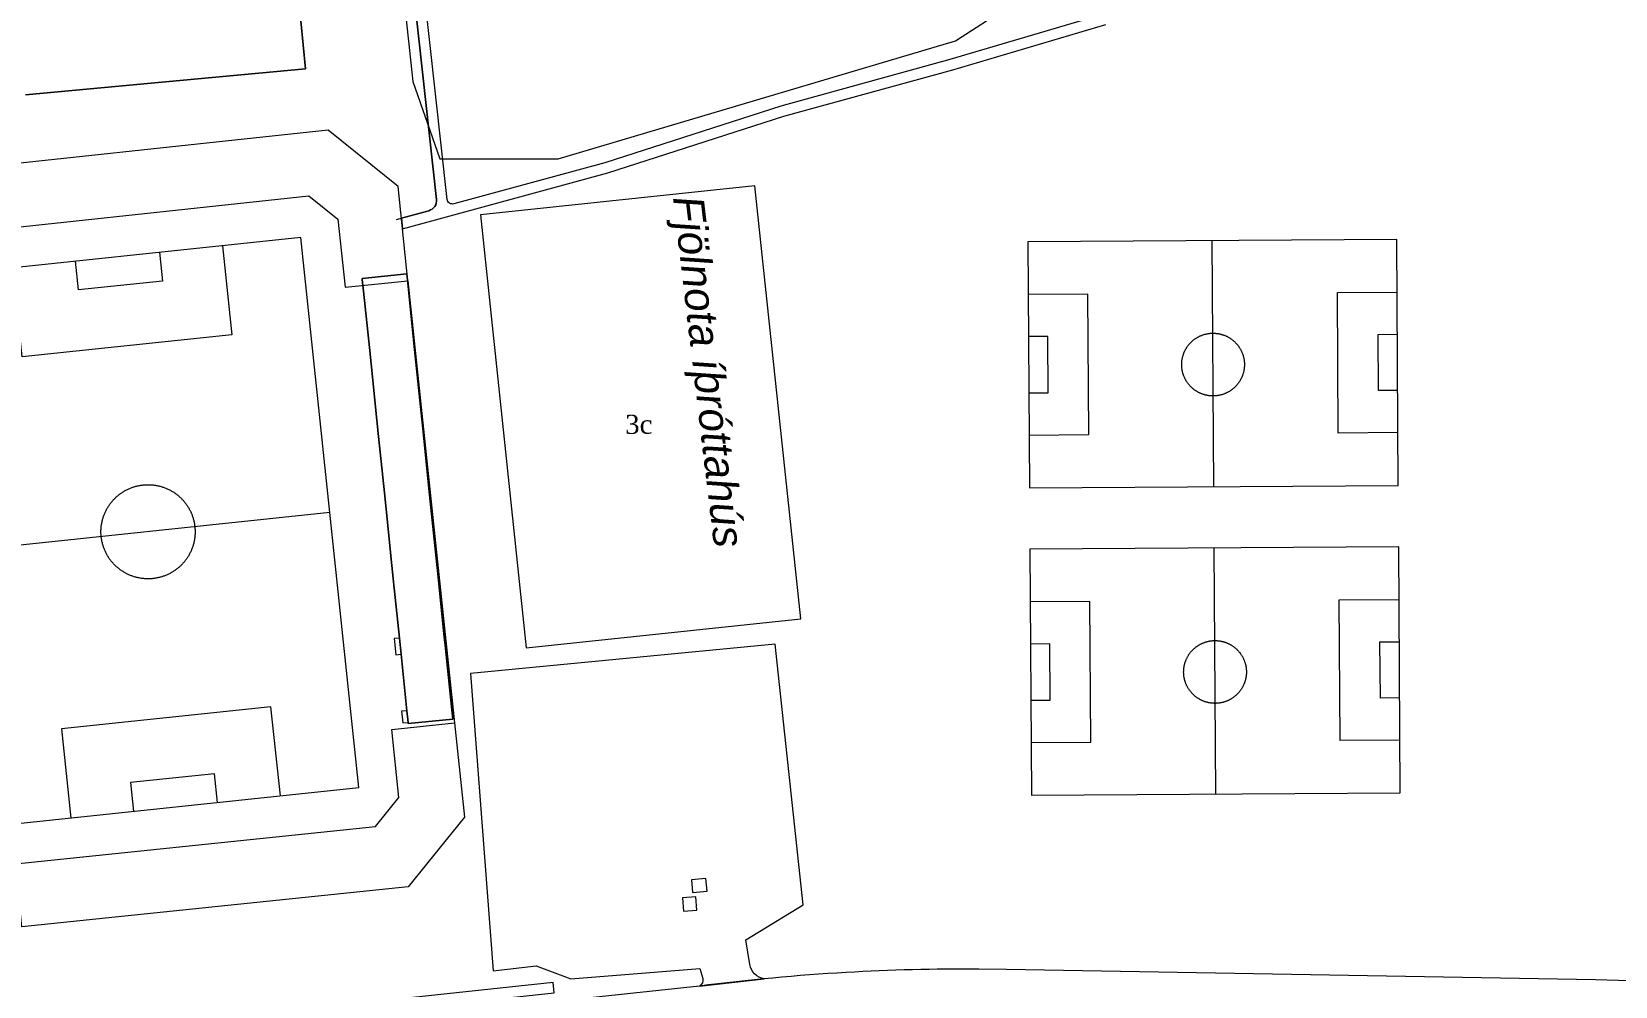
# Model space of a CAD drawing. Header units: metres. Extents: x 328903 to 333883, y 373406 to 381110.
# Drawn here: x 331306.1 to 331606.6, y 375672 to 375853.1 of the extents above; entities that cross this region are included whole.
import ezdxf

# ---------------------------------------------------------------- set-up
doc = ezdxf.new("R2010")
doc.units = ezdxf.units.M
doc.header["$MEASUREMENT"] = 0
for name, color, linetype in [('Aukalínur', 7, 'Continuous'), ('Byggingar', 7, 'Continuous'), ('Gangstétt', 7, 'Continuous'), ('Götur', 7, 'Continuous'), ('Húsnúmer', 7, 'Continuous'), ('Lóðir', 7, 'Continuous'), ('Texti', 7, 'Continuous')]:
    doc.layers.add(name, color=color, linetype=linetype)
doc.styles.get("Standard").update_dxf_attribs({"font": 'arial.ttf'})

msp = doc.modelspace()

# ---------------------------------------------------------------- linework, layer by layer
at = {"layer": 'Aukalínur', "color": 18, "linetype": 'Continuous', "lineweight": 0, "ltscale": 3.31832, "true_color": 0x000000, "flags": 128}
msp.add_lwpolyline([(331375.27, 375817.494), (331381.434, 375819.169, 0.3689218), (331382.897, 375821.319), (331371.991, 375920.274)], format="xyb", dxfattribs=at)
for points in [[(331384.91, 375821.311), (331373.979, 375920.493)], [(331298.037, 375909.272), (331351.304, 375915.166), (331352.749, 375900.268), (331335.613, 375899.05), (331339.169, 375859.142), (331356.673, 375859.82), (331358.004, 375846.1), (331304.906, 375841.121), (331358.004, 375846.1), (331356.673, 375859.82), (331339.169, 375859.142), (331335.613, 375899.05), (331352.749, 375900.268), (331351.304, 375915.166), (331298.037, 375909.272)], [(331377.479, 375805.881), (331375.596, 375823.742), (331362.359, 375834.437), (331281.972, 375825.835), (331283.249, 375813.903), (331358.688, 375821.975), (331364.184, 375817.535), (331365.545, 375804.622), (331377.479, 375805.881), (331386.33, 375721.951), (331388.213, 375704.089), (331377.499, 375690.869), (331304.215, 375683.254), (331302.975, 375695.19), (331371.309, 375702.29), (331375.758, 375707.779), (331374.396, 375720.692), (331386.33, 375721.951)], [(331530.419, 375766.817), (331530.119, 375813.483)], [(331342.246, 375812.525), (331344.029, 375795.618), (331304.249, 375791.423), (331302.467, 375808.33)], [(331330.312, 375811.266), (331330.889, 375805.796), (331314.977, 375804.118), (331314.4, 375809.588)], [(331565.354, 375777.042), (331554.021, 375776.969), (331553.85, 375803.635), (331565.183, 375803.708)], [(331495.355, 375776.592), (331506.688, 375776.665), (331506.517, 375803.331), (331495.184, 375803.259)], [(331495.304, 375784.592), (331498.971, 375784.616), (331498.902, 375795.282), (331495.235, 375795.259)], [(331565.303, 375785.042), (331561.636, 375785.018), (331561.568, 375795.685), (331565.234, 375795.708)], [(331362.669, 375761.887), (331293.055, 375754.546)], [(331530.794, 375708.485), (331530.494, 375755.151)], [(331495.73, 375718.26), (331507.063, 375718.333), (331506.892, 375744.999), (331495.559, 375744.927)], [(331565.729, 375718.71), (331554.396, 375718.637), (331554.225, 375745.304), (331565.558, 375745.376)], [(331375.845, 375738.063), (331374.834, 375737.959), (331375.159, 375734.872), (331376.164, 375734.976)], [(331495.679, 375726.26), (331499.345, 375726.284), (331499.277, 375736.95), (331495.61, 375736.927)], [(331565.678, 375726.71), (331562.011, 375726.686), (331561.942, 375737.353), (331565.609, 375737.376)], [(331353.258, 375708.104), (331351.475, 375725.01), (331311.695, 375720.815), (331313.478, 375703.909)], [(331377.27, 375724.275), (331376.264, 375724.171), (331376.52, 375721.954), (331377.499, 375722.055)], [(331341.324, 375706.845), (331340.747, 375712.315), (331324.835, 375710.637), (331325.412, 375705.167)]]:
    msp.add_lwpolyline(points, dxfattribs=at)
for points in [[(331368.175, 375709.677), (331357.163, 375814.098), (331287.549, 375806.757), (331298.561, 375702.336), (331368.175, 375709.677)], [(331495.42, 375766.592), (331565.418, 375767.042), (331565.119, 375813.708), (331495.12, 375813.258), (331495.42, 375766.592)], [(331368.811, 375806.109), (331368.792, 375806.295), (331377.245, 375807.168), (331377.424, 375805.428), (331378.67, 375793.383), (331378.851, 375791.633), (331380.096, 375779.588), (331380.276, 375777.847), (331381.521, 375765.802), (331381.701, 375764.062), (331382.945, 375752.027), (331383.125, 375750.286), (331384.37, 375738.241), (331384.525, 375736.739), (331385.797, 375724.436), (331385.977, 375722.691), (331377.521, 375721.842), (331377.499, 375722.055), (331377.27, 375724.275), (331376.164, 375734.976), (331375.845, 375738.063), (331374.74, 375748.759), (331374.421, 375751.85), (331373.316, 375762.54), (331372.997, 375765.634), (331371.893, 375776.316), (331371.571, 375779.429), (331370.467, 375790.112), (331370.142, 375793.231), (331369.041, 375803.882), (331368.811, 375806.109)], [(331530.394, 375784.008), (331530.29, 375784.007), (331530.186, 375784.007), (331530.082, 375784.01), (331529.979, 375784.014), (331529.875, 375784.019), (331529.771, 375784.027), (331529.668, 375784.037), (331529.564, 375784.048), (331529.461, 375784.061), (331529.358, 375784.076), (331529.256, 375784.092), (331529.153, 375784.111), (331529.052, 375784.131), (331528.95, 375784.153), (331528.849, 375784.177), (331528.748, 375784.202), (331528.648, 375784.23), (331528.548, 375784.259), (331528.449, 375784.29), (331528.35, 375784.322), (331528.252, 375784.356), (331528.154, 375784.392), (331528.057, 375784.43), (331527.961, 375784.469), (331527.866, 375784.51), (331527.771, 375784.553), (331527.677, 375784.597), (331527.584, 375784.643), (331527.491, 375784.691), (331527.4, 375784.74), (331527.309, 375784.791), (331527.219, 375784.843), (331527.13, 375784.897), (331527.042, 375784.952), (331526.955, 375785.009), (331526.869, 375785.068), (331526.785, 375785.128), (331526.701, 375785.189), (331526.618, 375785.252), (331526.536, 375785.316), (331526.456, 375785.382), (331526.376, 375785.449), (331526.298, 375785.517), (331526.221, 375785.587), (331526.146, 375785.658), (331526.071, 375785.731), (331525.998, 375785.805), (331525.926, 375785.88), (331525.855, 375785.956), (331525.786, 375786.034), (331525.718, 375786.112), (331525.652, 375786.192), (331525.587, 375786.273), (331525.523, 375786.355), (331525.461, 375786.439), (331525.4, 375786.523), (331525.341, 375786.608), (331525.283, 375786.695), (331525.227, 375786.782), (331525.172, 375786.87), (331525.119, 375786.96), (331525.067, 375787.05), (331525.017, 375787.141), (331524.969, 375787.233), (331524.922, 375787.326), (331524.877, 375787.419), (331524.833, 375787.514), (331524.791, 375787.609), (331524.751, 375787.705), (331524.712, 375787.801), (331524.676, 375787.898), (331524.64, 375787.996), (331524.607, 375788.095), (331524.575, 375788.194), (331524.545, 375788.293), (331524.517, 375788.393), (331524.491, 375788.494), (331524.466, 375788.595), (331524.443, 375788.696), (331524.422, 375788.798), (331524.402, 375788.9), (331524.385, 375789.002), (331524.369, 375789.105), (331524.355, 375789.208), (331524.342, 375789.311), (331524.332, 375789.415), (331524.323, 375789.518), (331524.316, 375789.622), (331524.311, 375789.726), (331524.308, 375789.83), (331524.307, 375789.933), (331524.307, 375790.037), (331524.309, 375790.141), (331524.313, 375790.245), (331524.319, 375790.349), (331524.327, 375790.453), (331524.336, 375790.556), (331524.348, 375790.659), (331524.361, 375790.763), (331524.376, 375790.865), (331524.392, 375790.968), (331524.411, 375791.07), (331524.431, 375791.172), (331524.453, 375791.274), (331524.477, 375791.375), (331524.502, 375791.476), (331524.53, 375791.576), (331524.559, 375791.676), (331524.589, 375791.775), (331524.622, 375791.874), (331524.656, 375791.972), (331524.692, 375792.069), (331524.73, 375792.166), (331524.769, 375792.263), (331524.81, 375792.358), (331524.853, 375792.453), (331524.897, 375792.547), (331524.943, 375792.64), (331524.99, 375792.733), (331525.04, 375792.824), (331525.09, 375792.915), (331525.143, 375793.005), (331525.197, 375793.094), (331525.252, 375793.181), (331525.309, 375793.268), (331525.367, 375793.354), (331525.427, 375793.439), (331525.489, 375793.523), (331525.552, 375793.606), (331525.616, 375793.687), (331525.682, 375793.768), (331525.749, 375793.847), (331525.817, 375793.926), (331525.887, 375794.002), (331525.958, 375794.078), (331526.031, 375794.153), (331526.105, 375794.226), (331526.18, 375794.298), (331526.256, 375794.368), (331526.333, 375794.438), (331526.412, 375794.505), (331526.492, 375794.572), (331526.573, 375794.637), (331526.655, 375794.701), (331526.738, 375794.763), (331526.823, 375794.824), (331526.908, 375794.883), (331526.995, 375794.941), (331527.082, 375794.997), (331527.17, 375795.052), (331527.26, 375795.105), (331527.35, 375795.157), (331527.441, 375795.207), (331527.533, 375795.255), (331527.626, 375795.302), (331527.719, 375795.347), (331527.814, 375795.391), (331527.909, 375795.432), (331528.005, 375795.473), (331528.101, 375795.511), (331528.198, 375795.548), (331528.296, 375795.583), (331528.394, 375795.617), (331528.493, 375795.648), (331528.593, 375795.678), (331528.693, 375795.707), (331528.794, 375795.733), (331528.894, 375795.758), (331528.996, 375795.781), (331529.098, 375795.802), (331529.2, 375795.822), (331529.302, 375795.839), (331529.405, 375795.855), (331529.508, 375795.869), (331529.611, 375795.881), (331529.714, 375795.892), (331529.818, 375795.901), (331529.922, 375795.907), (331530.025, 375795.912), (331530.129, 375795.916), (331530.233, 375795.917), (331530.337, 375795.917), (331530.441, 375795.914), (331530.545, 375795.91), (331530.649, 375795.904), (331530.752, 375795.897), (331530.856, 375795.887), (331530.959, 375795.876), (331531.062, 375795.863), (331531.165, 375795.848), (331531.268, 375795.831), (331531.37, 375795.813), (331531.472, 375795.793), (331531.574, 375795.771), (331531.675, 375795.747), (331531.776, 375795.721), (331531.876, 375795.694), (331531.976, 375795.665), (331532.075, 375795.634), (331532.174, 375795.602), (331532.272, 375795.568), (331532.369, 375795.532), (331532.466, 375795.494), (331532.562, 375795.455), (331532.658, 375795.414), (331532.753, 375795.371), (331532.847, 375795.327), (331532.94, 375795.281), (331533.032, 375795.233), (331533.124, 375795.184), (331533.215, 375795.133), (331533.304, 375795.081), (331533.393, 375795.027), (331533.481, 375794.972), (331533.568, 375794.915), (331533.654, 375794.856), (331533.739, 375794.796), (331533.823, 375794.735), (331533.906, 375794.672), (331533.987, 375794.608), (331534.068, 375794.542), (331534.147, 375794.475), (331534.225, 375794.406), (331534.302, 375794.337), (331534.378, 375794.265), (331534.452, 375794.193), (331534.526, 375794.119), (331534.598, 375794.044), (331534.668, 375793.968), (331534.737, 375793.89), (331534.805, 375793.812), (331534.872, 375793.732), (331534.937, 375793.651), (331535.001, 375793.569), (331535.063, 375793.485), (331535.124, 375793.401), (331535.183, 375793.316), (331535.241, 375793.229), (331535.297, 375793.142), (331535.352, 375793.053), (331535.405, 375792.964), (331535.456, 375792.874), (331535.506, 375792.783), (331535.555, 375792.691), (331535.602, 375792.598), (331535.647, 375792.504), (331535.69, 375792.41), (331535.732, 375792.315), (331535.773, 375792.219), (331535.811, 375792.123), (331535.848, 375792.025), (331535.883, 375791.928), (331535.917, 375791.829), (331535.948, 375791.73), (331535.978, 375791.631), (331536.007, 375791.531), (331536.033, 375791.43), (331536.058, 375791.329), (331536.081, 375791.228), (331536.102, 375791.126), (331536.121, 375791.024), (331536.139, 375790.922), (331536.155, 375790.819), (331536.169, 375790.716), (331536.181, 375790.613), (331536.192, 375790.509), (331536.2, 375790.406), (331536.207, 375790.302), (331536.212, 375790.198), (331536.215, 375790.094), (331536.217, 375789.99), (331536.216, 375789.887), (331536.214, 375789.783), (331536.21, 375789.679), (331536.204, 375789.575), (331536.197, 375789.471), (331536.187, 375789.368), (331536.176, 375789.264), (331536.163, 375789.161), (331536.148, 375789.059), (331536.131, 375788.956), (331536.113, 375788.854), (331536.093, 375788.752), (331536.071, 375788.65), (331536.047, 375788.549), (331536.021, 375788.448), (331535.994, 375788.348), (331535.965, 375788.248), (331535.934, 375788.149), (331535.902, 375788.05), (331535.867, 375787.952), (331535.831, 375787.854), (331535.794, 375787.758), (331535.755, 375787.661), (331535.714, 375787.566), (331535.671, 375787.471), (331535.627, 375787.377), (331535.581, 375787.284), (331535.533, 375787.191), (331535.484, 375787.1), (331535.433, 375787.009), (331535.381, 375786.919), (331535.327, 375786.83), (331535.272, 375786.743), (331535.215, 375786.656), (331535.156, 375786.57), (331535.096, 375786.485), (331535.035, 375786.401), (331534.972, 375786.318), (331534.908, 375786.236), (331534.842, 375786.156), (331534.775, 375786.077), (331534.706, 375785.998), (331534.636, 375785.921), (331534.565, 375785.846), (331534.493, 375785.771), (331534.419, 375785.698), (331534.344, 375785.626), (331534.268, 375785.556), (331534.19, 375785.486), (331534.111, 375785.418), (331534.032, 375785.352), (331533.951, 375785.287), (331533.868, 375785.223), (331533.785, 375785.161), (331533.701, 375785.1), (331533.615, 375785.041), (331533.529, 375784.983), (331533.442, 375784.927), (331533.353, 375784.872), (331533.264, 375784.819), (331533.174, 375784.767), (331533.083, 375784.717), (331532.991, 375784.669), (331532.898, 375784.622), (331532.804, 375784.577), (331532.71, 375784.533), (331532.615, 375784.491), (331532.519, 375784.451), (331532.422, 375784.413), (331532.325, 375784.376), (331532.227, 375784.341), (331532.129, 375784.307), (331532.03, 375784.275), (331531.931, 375784.245), (331531.831, 375784.217), (331531.73, 375784.191), (331531.629, 375784.166), (331531.528, 375784.143), (331531.426, 375784.122), (331531.324, 375784.102), (331531.221, 375784.085), (331531.119, 375784.069), (331531.016, 375784.055), (331530.913, 375784.043), (331530.809, 375784.032), (331530.706, 375784.023), (331530.602, 375784.017), (331530.498, 375784.012), (331530.394, 375784.008)], [(331337.012, 375759.311), (331337.029, 375759.156), (331337.044, 375759), (331337.056, 375758.845), (331337.065, 375758.689), (331337.072, 375758.534), (331337.076, 375758.378), (331337.077, 375758.222), (331337.075, 375758.066), (331337.071, 375757.91), (331337.064, 375757.754), (331337.054, 375757.599), (331337.042, 375757.443), (331337.027, 375757.288), (331337.009, 375757.133), (331336.988, 375756.979), (331336.965, 375756.825), (331336.939, 375756.671), (331336.911, 375756.518), (331336.879, 375756.365), (331336.845, 375756.213), (331336.809, 375756.061), (331336.77, 375755.91), (331336.728, 375755.76), (331336.683, 375755.611), (331336.636, 375755.462), (331336.586, 375755.314), (331336.534, 375755.167), (331336.479, 375755.021), (331336.422, 375754.877), (331336.362, 375754.733), (331336.3, 375754.59), (331336.235, 375754.448), (331336.168, 375754.307), (331336.098, 375754.168), (331336.026, 375754.03), (331335.951, 375753.893), (331335.874, 375753.757), (331335.795, 375753.623), (331335.713, 375753.49), (331335.63, 375753.359), (331335.543, 375753.229), (331335.455, 375753.1), (331335.364, 375752.974), (331335.271, 375752.848), (331335.176, 375752.725), (331335.079, 375752.603), (331334.98, 375752.483), (331334.878, 375752.364), (331334.775, 375752.248), (331334.669, 375752.133), (331334.562, 375752.02), (331334.452, 375751.909), (331334.341, 375751.8), (331334.228, 375751.693), (331334.113, 375751.587), (331333.996, 375751.484), (331333.877, 375751.383), (331333.757, 375751.284), (331333.635, 375751.187), (331333.511, 375751.093), (331333.385, 375751), (331333.258, 375750.91), (331333.13, 375750.822), (331333, 375750.736), (331332.868, 375750.652), (331332.735, 375750.571), (331332.601, 375750.492), (331332.465, 375750.415), (331332.328, 375750.341), (331332.189, 375750.269), (331332.05, 375750.2), (331331.909, 375750.133), (331331.767, 375750.068), (331331.624, 375750.006), (331331.48, 375749.947), (331331.335, 375749.89), (331331.189, 375749.836), (331331.042, 375749.784), (331330.894, 375749.734), (331330.745, 375749.688), (331330.595, 375749.644), (331330.445, 375749.602), (331330.294, 375749.563), (331330.142, 375749.527), (331329.99, 375749.494), (331329.837, 375749.463), (331329.684, 375749.435), (331329.53, 375749.409), (331329.376, 375749.386), (331329.221, 375749.366), (331329.067, 375749.349), (331328.911, 375749.334), (331328.756, 375749.322), (331328.6, 375749.312), (331328.444, 375749.306), (331328.289, 375749.302), (331328.133, 375749.301), (331327.977, 375749.302), (331327.821, 375749.307), (331327.665, 375749.314), (331327.51, 375749.323), (331327.354, 375749.336), (331327.199, 375749.351), (331327.044, 375749.369), (331326.89, 375749.389), (331326.736, 375749.413), (331326.582, 375749.439), (331326.429, 375749.467), (331326.276, 375749.498), (331326.124, 375749.532), (331325.972, 375749.569), (331325.821, 375749.608), (331325.671, 375749.65), (331325.522, 375749.695), (331325.373, 375749.742), (331325.225, 375749.791), (331325.078, 375749.844), (331324.932, 375749.898), (331324.787, 375749.956), (331324.643, 375750.015), (331324.501, 375750.078), (331324.359, 375750.143), (331324.218, 375750.21), (331324.079, 375750.28), (331323.94, 375750.352), (331323.804, 375750.426), (331323.668, 375750.503), (331323.534, 375750.583), (331323.401, 375750.664), (331323.27, 375750.748), (331323.14, 375750.834), (331323.011, 375750.923), (331322.884, 375751.014), (331322.759, 375751.107), (331322.636, 375751.202), (331322.514, 375751.299), (331322.394, 375751.398), (331322.275, 375751.5), (331322.159, 375751.603), (331322.044, 375751.708), (331321.931, 375751.816), (331321.82, 375751.925), (331321.711, 375752.037), (331321.604, 375752.15), (331321.498, 375752.265), (331321.395, 375752.382), (331321.294, 375752.501), (331321.195, 375752.621), (331321.098, 375752.743), (331321.003, 375752.867), (331320.911, 375752.992), (331320.821, 375753.119), (331320.732, 375753.248), (331320.646, 375753.378), (331320.563, 375753.51), (331320.482, 375753.643), (331320.403, 375753.777), (331320.326, 375753.913), (331320.252, 375754.05), (331320.18, 375754.188), (331320.111, 375754.328), (331320.044, 375754.469), (331319.979, 375754.611), (331319.917, 375754.754), (331319.858, 375754.898), (331319.801, 375755.043), (331319.746, 375755.189), (331319.695, 375755.336), (331319.645, 375755.484), (331319.599, 375755.633), (331319.555, 375755.782), (331319.513, 375755.933), (331319.474, 375756.084), (331319.438, 375756.235), (331319.404, 375756.388), (331319.374, 375756.54), (331319.345, 375756.694), (331319.32, 375756.848), (331319.297, 375757.002), (331319.277, 375757.156), (331319.259, 375757.311), (331319.245, 375757.466), (331319.233, 375757.622), (331319.223, 375757.778), (331319.217, 375757.933), (331319.213, 375758.089), (331319.212, 375758.245), (331319.213, 375758.401), (331319.218, 375758.557), (331319.225, 375758.713), (331319.234, 375758.868), (331319.247, 375759.024), (331319.262, 375759.179), (331319.28, 375759.334), (331319.3, 375759.488), (331319.323, 375759.642), (331319.349, 375759.796), (331319.378, 375759.949), (331319.409, 375760.102), (331319.443, 375760.254), (331319.48, 375760.406), (331319.519, 375760.557), (331319.561, 375760.707), (331319.605, 375760.856), (331319.652, 375761.005), (331319.702, 375761.153), (331319.754, 375761.299), (331319.809, 375761.445), (331319.866, 375761.59), (331319.926, 375761.734), (331319.989, 375761.877), (331320.054, 375762.019), (331320.121, 375762.16), (331320.191, 375762.299), (331320.263, 375762.437), (331320.337, 375762.574), (331320.414, 375762.71), (331320.494, 375762.844), (331320.575, 375762.977), (331320.659, 375763.108), (331320.745, 375763.238), (331320.834, 375763.366), (331320.924, 375763.493), (331321.017, 375763.618), (331321.112, 375763.742), (331321.21, 375763.864), (331321.309, 375763.984), (331321.41, 375764.103), (331321.514, 375764.219), (331321.619, 375764.334), (331321.727, 375764.447), (331321.836, 375764.558), (331321.948, 375764.667), (331322.061, 375764.774), (331322.176, 375764.879), (331322.293, 375764.983), (331322.411, 375765.084), (331322.532, 375765.183), (331322.654, 375765.28), (331322.778, 375765.374), (331322.903, 375765.467), (331323.03, 375765.557), (331323.159, 375765.645), (331323.289, 375765.731), (331323.421, 375765.815), (331323.554, 375765.896), (331323.688, 375765.975), (331323.824, 375766.052), (331323.961, 375766.126), (331324.099, 375766.198), (331324.239, 375766.267), (331324.38, 375766.334), (331324.522, 375766.399), (331324.665, 375766.46), (331324.809, 375766.52), (331324.954, 375766.577), (331325.1, 375766.631), (331325.247, 375766.683), (331325.395, 375766.732), (331325.544, 375766.779), (331325.693, 375766.823), (331325.844, 375766.865), (331325.995, 375766.904), (331326.146, 375766.94), (331326.298, 375766.973), (331326.451, 375767.004), (331326.605, 375767.032), (331326.758, 375767.058), (331326.913, 375767.081), (331327.067, 375767.101), (331327.222, 375767.118), (331327.377, 375767.133), (331327.533, 375767.145), (331327.688, 375767.154), (331327.844, 375767.161), (331328, 375767.165), (331328.156, 375767.166), (331328.312, 375767.165), (331328.468, 375767.16), (331328.623, 375767.153), (331328.779, 375767.144), (331328.934, 375767.131), (331329.09, 375767.116), (331329.244, 375767.098), (331329.399, 375767.078), (331329.553, 375767.054), (331329.707, 375767.028), (331329.86, 375767), (331330.013, 375766.968), (331330.165, 375766.935), (331330.317, 375766.898), (331330.467, 375766.859), (331330.618, 375766.817), (331330.767, 375766.772), (331330.916, 375766.725), (331331.063, 375766.676), (331331.21, 375766.623), (331331.356, 375766.569), (331331.501, 375766.511), (331331.645, 375766.451), (331331.788, 375766.389), (331331.93, 375766.324), (331332.071, 375766.257), (331332.21, 375766.187), (331332.348, 375766.115), (331332.485, 375766.04), (331332.621, 375765.964), (331332.755, 375765.884), (331332.888, 375765.803), (331333.019, 375765.719), (331333.149, 375765.632), (331333.277, 375765.544), (331333.404, 375765.453), (331333.529, 375765.36), (331333.653, 375765.265), (331333.775, 375765.168), (331333.895, 375765.069), (331334.013, 375764.967), (331334.13, 375764.864), (331334.245, 375764.758), (331334.358, 375764.651), (331334.469, 375764.542), (331334.578, 375764.43), (331334.685, 375764.317), (331334.79, 375764.202), (331334.893, 375764.085), (331334.995, 375763.966), (331335.094, 375763.846), (331335.19, 375763.724), (331335.285, 375763.6), (331335.378, 375763.475), (331335.468, 375763.348), (331335.556, 375763.219), (331335.642, 375763.089), (331335.726, 375762.957), (331335.807, 375762.824), (331335.886, 375762.69), (331335.963, 375762.554), (331336.037, 375762.417), (331336.109, 375762.278), (331336.178, 375762.139), (331336.245, 375761.998), (331336.309, 375761.856), (331336.371, 375761.713), (331336.431, 375761.569), (331336.488, 375761.424), (331336.542, 375761.278), (331336.594, 375761.131), (331336.643, 375760.983), (331336.69, 375760.834), (331336.734, 375760.684), (331336.776, 375760.534), (331336.814, 375760.383), (331336.851, 375760.232), (331336.884, 375760.079), (331336.915, 375759.927), (331336.943, 375759.773), (331336.969, 375759.619), (331336.992, 375759.465), (331337.012, 375759.311)], [(331495.794, 375708.261), (331565.793, 375708.71), (331565.493, 375755.376), (331495.495, 375754.926), (331495.794, 375708.261)], [(331530.769, 375725.676), (331530.665, 375725.675), (331530.561, 375725.675), (331530.457, 375725.678), (331530.353, 375725.682), (331530.25, 375725.688), (331530.146, 375725.695), (331530.042, 375725.705), (331529.939, 375725.716), (331529.836, 375725.729), (331529.733, 375725.744), (331529.631, 375725.761), (331529.528, 375725.779), (331529.426, 375725.799), (331529.325, 375725.821), (331529.224, 375725.845), (331529.123, 375725.871), (331529.023, 375725.898), (331528.923, 375725.927), (331528.823, 375725.958), (331528.725, 375725.99), (331528.627, 375726.024), (331528.529, 375726.06), (331528.432, 375726.098), (331528.336, 375726.137), (331528.24, 375726.178), (331528.146, 375726.221), (331528.052, 375726.265), (331527.958, 375726.311), (331527.866, 375726.359), (331527.774, 375726.408), (331527.684, 375726.459), (331527.594, 375726.511), (331527.505, 375726.565), (331527.417, 375726.62), (331527.33, 375726.677), (331527.244, 375726.736), (331527.159, 375726.796), (331527.075, 375726.857), (331526.993, 375726.92), (331526.911, 375726.984), (331526.831, 375727.05), (331526.751, 375727.117), (331526.673, 375727.186), (331526.596, 375727.255), (331526.52, 375727.327), (331526.446, 375727.399), (331526.373, 375727.473), (331526.301, 375727.548), (331526.23, 375727.624), (331526.161, 375727.702), (331526.093, 375727.78), (331526.027, 375727.86), (331525.961, 375727.941), (331525.898, 375728.023), (331525.836, 375728.107), (331525.775, 375728.191), (331525.716, 375728.276), (331525.658, 375728.363), (331525.601, 375728.45), (331525.547, 375728.539), (331525.494, 375728.628), (331525.442, 375728.718), (331525.392, 375728.809), (331525.344, 375728.901), (331525.297, 375728.994), (331525.252, 375729.088), (331525.208, 375729.182), (331525.166, 375729.277), (331525.126, 375729.373), (331525.087, 375729.469), (331525.05, 375729.567), (331525.015, 375729.664), (331524.982, 375729.763), (331524.95, 375729.862), (331524.92, 375729.961), (331524.892, 375730.061), (331524.865, 375730.162), (331524.841, 375730.263), (331524.818, 375730.364), (331524.796, 375730.466), (331524.777, 375730.568), (331524.759, 375730.67), (331524.743, 375730.773), (331524.729, 375730.876), (331524.717, 375730.979), (331524.707, 375731.083), (331524.698, 375731.186), (331524.691, 375731.29), (331524.686, 375731.394), (331524.683, 375731.498), (331524.682, 375731.602), (331524.682, 375731.706), (331524.684, 375731.809), (331524.688, 375731.913), (331524.694, 375732.017), (331524.702, 375732.121), (331524.711, 375732.224), (331524.722, 375732.328), (331524.736, 375732.431), (331524.75, 375732.534), (331524.767, 375732.636), (331524.786, 375732.738), (331524.806, 375732.84), (331524.828, 375732.942), (331524.852, 375733.043), (331524.877, 375733.144), (331524.904, 375733.244), (331524.933, 375733.344), (331524.964, 375733.443), (331524.997, 375733.542), (331525.031, 375733.64), (331525.067, 375733.738), (331525.104, 375733.834), (331525.144, 375733.931), (331525.185, 375734.026), (331525.227, 375734.121), (331525.272, 375734.215), (331525.318, 375734.308), (331525.365, 375734.401), (331525.414, 375734.492), (331525.465, 375734.583), (331525.517, 375734.673), (331525.571, 375734.762), (331525.627, 375734.85), (331525.684, 375734.936), (331525.742, 375735.022), (331525.802, 375735.107), (331525.864, 375735.191), (331525.926, 375735.274), (331525.991, 375735.356), (331526.056, 375735.436), (331526.124, 375735.515), (331526.192, 375735.594), (331526.262, 375735.671), (331526.333, 375735.746), (331526.406, 375735.821), (331526.479, 375735.894), (331526.554, 375735.966), (331526.631, 375736.036), (331526.708, 375736.106), (331526.787, 375736.174), (331526.867, 375736.24), (331526.948, 375736.305), (331527.03, 375736.369), (331527.113, 375736.431), (331527.198, 375736.492), (331527.283, 375736.551), (331527.369, 375736.609), (331527.457, 375736.665), (331527.545, 375736.72), (331527.634, 375736.773), (331527.725, 375736.825), (331527.816, 375736.875), (331527.908, 375736.923), (331528, 375736.97), (331528.094, 375737.015), (331528.188, 375737.059), (331528.284, 375737.101), (331528.379, 375737.141), (331528.476, 375737.179), (331528.573, 375737.216), (331528.671, 375737.251), (331528.769, 375737.285), (331528.868, 375737.317), (331528.968, 375737.347), (331529.068, 375737.375), (331529.168, 375737.401), (331529.269, 375737.426), (331529.371, 375737.449), (331529.472, 375737.47), (331529.574, 375737.49), (331529.677, 375737.507), (331529.78, 375737.523), (331529.883, 375737.537), (331529.986, 375737.55), (331530.089, 375737.56), (331530.193, 375737.569), (331530.296, 375737.575), (331530.4, 375737.58), (331530.504, 375737.584), (331530.608, 375737.585), (331530.712, 375737.585), (331530.816, 375737.582), (331530.92, 375737.578), (331531.024, 375737.573), (331531.127, 375737.565), (331531.231, 375737.555), (331531.334, 375737.544), (331531.437, 375737.531), (331531.54, 375737.516), (331531.643, 375737.5), (331531.745, 375737.481), (331531.847, 375737.461), (331531.948, 375737.439), (331532.05, 375737.415), (331532.15, 375737.39), (331532.251, 375737.362), (331532.35, 375737.333), (331532.45, 375737.302), (331532.548, 375737.27), (331532.647, 375737.236), (331532.744, 375737.2), (331532.841, 375737.162), (331532.937, 375737.123), (331533.033, 375737.082), (331533.127, 375737.039), (331533.221, 375736.995), (331533.315, 375736.949), (331533.407, 375736.901), (331533.499, 375736.852), (331533.589, 375736.802), (331533.679, 375736.749), (331533.768, 375736.695), (331533.856, 375736.64), (331533.943, 375736.583), (331534.029, 375736.524), (331534.114, 375736.465), (331534.198, 375736.403), (331534.28, 375736.34), (331534.362, 375736.276), (331534.443, 375736.21), (331534.522, 375736.143), (331534.6, 375736.075), (331534.677, 375736.005), (331534.753, 375735.934), (331534.827, 375735.861), (331534.9, 375735.787), (331534.972, 375735.712), (331535.043, 375735.636), (331535.112, 375735.558), (331535.18, 375735.48), (331535.247, 375735.4), (331535.312, 375735.319), (331535.375, 375735.237), (331535.438, 375735.153), (331535.498, 375735.069), (331535.558, 375734.984), (331535.615, 375734.897), (331535.672, 375734.81), (331535.726, 375734.722), (331535.78, 375734.632), (331535.831, 375734.542), (331535.881, 375734.451), (331535.93, 375734.359), (331535.976, 375734.266), (331536.022, 375734.173), (331536.065, 375734.078), (331536.107, 375733.983), (331536.147, 375733.887), (331536.186, 375733.791), (331536.223, 375733.694), (331536.258, 375733.596), (331536.291, 375733.497), (331536.323, 375733.398), (331536.353, 375733.299), (331536.381, 375733.199), (331536.408, 375733.098), (331536.433, 375732.997), (331536.456, 375732.896), (331536.477, 375732.794), (331536.496, 375732.692), (331536.514, 375732.59), (331536.53, 375732.487), (331536.544, 375732.384), (331536.556, 375732.281), (331536.566, 375732.177), (331536.575, 375732.074), (331536.582, 375731.97), (331536.587, 375731.866), (331536.59, 375731.762), (331536.592, 375731.659), (331536.591, 375731.555), (331536.589, 375731.451), (331536.585, 375731.347), (331536.579, 375731.243), (331536.571, 375731.139), (331536.562, 375731.036), (331536.551, 375730.933), (331536.538, 375730.829), (331536.523, 375730.727), (331536.506, 375730.624), (331536.488, 375730.522), (331536.467, 375730.42), (331536.445, 375730.318), (331536.422, 375730.217), (331536.396, 375730.116), (331536.369, 375730.016), (331536.34, 375729.916), (331536.309, 375729.817), (331536.276, 375729.718), (331536.242, 375729.62), (331536.206, 375729.523), (331536.169, 375729.426), (331536.129, 375729.329), (331536.088, 375729.234), (331536.046, 375729.139), (331536.001, 375729.045), (331535.955, 375728.952), (331535.908, 375728.859), (331535.859, 375728.768), (331535.808, 375728.677), (331535.756, 375728.587), (331535.702, 375728.499), (331535.646, 375728.411), (331535.589, 375728.324), (331535.531, 375728.238), (331535.471, 375728.153), (331535.41, 375728.069), (331535.347, 375727.986), (331535.282, 375727.905), (331535.217, 375727.824), (331535.15, 375727.745), (331535.081, 375727.667), (331535.011, 375727.59), (331534.94, 375727.514), (331534.868, 375727.439), (331534.794, 375727.366), (331534.719, 375727.294), (331534.642, 375727.224), (331534.565, 375727.154), (331534.486, 375727.087), (331534.406, 375727.02), (331534.325, 375726.955), (331534.243, 375726.891), (331534.16, 375726.829), (331534.076, 375726.768), (331533.99, 375726.709), (331533.904, 375726.651), (331533.816, 375726.595), (331533.728, 375726.54), (331533.639, 375726.487), (331533.549, 375726.435), (331533.457, 375726.385), (331533.365, 375726.337), (331533.273, 375726.29), (331533.179, 375726.245), (331533.085, 375726.201), (331532.99, 375726.16), (331532.894, 375726.119), (331532.797, 375726.081), (331532.7, 375726.044), (331532.602, 375726.009), (331532.504, 375725.975), (331532.405, 375725.944), (331532.305, 375725.914), (331532.205, 375725.885), (331532.105, 375725.859), (331532.004, 375725.834), (331531.903, 375725.811), (331531.801, 375725.79), (331531.699, 375725.77), (331531.596, 375725.753), (331531.494, 375725.737), (331531.391, 375725.723), (331531.287, 375725.711), (331531.184, 375725.7), (331531.08, 375725.692), (331530.977, 375725.685), (331530.873, 375725.68), (331530.769, 375725.676)]]:
    msp.add_lwpolyline(points, close=True, dxfattribs=at)
at = {"layer": 'Byggingar', "color": 17, "linetype": 'Continuous', "lineweight": 0, "ltscale": 3.31832, "true_color": 0x943c39, "flags": 128}
for points in [[(331443.332, 375823.877), (331391.251, 375818.407), (331399.884, 375736.24), (331452.027, 375741.716), (331443.332, 375823.877)], [(331368.811, 375806.109), (331369.041, 375803.882), (331370.142, 375793.231), (331370.467, 375790.112), (331371.571, 375779.429), (331371.893, 375776.316), (331372.997, 375765.634), (331373.316, 375762.54), (331374.421, 375751.85), (331374.74, 375748.759), (331375.845, 375738.063), (331376.164, 375734.976), (331377.27, 375724.275), (331377.499, 375722.055), (331377.521, 375721.842), (331385.977, 375722.691), (331385.797, 375724.436), (331384.525, 375736.739), (331384.37, 375738.241), (331383.125, 375750.286), (331382.945, 375752.027), (331381.701, 375764.062), (331381.521, 375765.802), (331380.276, 375777.847), (331380.096, 375779.588), (331378.851, 375791.633), (331378.67, 375793.383), (331377.424, 375805.428), (331377.245, 375807.168), (331368.792, 375806.295), (331368.811, 375806.109)], [(331431.467, 375689.79), (331434.228, 375690.024), (331434.024, 375692.429), (331431.263, 375692.195), (331431.467, 375689.79)], [(331429.793, 375686.243), (331432.286, 375686.447), (331432.078, 375688.959), (331429.584, 375688.748), (331429.793, 375686.243)]]:
    msp.add_lwpolyline(points, close=True, dxfattribs=at)
at = {"layer": 'Gangstétt', "color": 45, "lineweight": 0, "ltscale": 3.31832, "true_color": 0x948652, "flags": 128}
for points in [[(331671.512, 376103.485, -0.0000029), (331647.831, 376101.851, -0.0402202)], [(331646.687, 375848.472, 0.0000165), (331626.952, 375855.788, 0.0480883)], [(331371.991, 375920.274), (331382.897, 375821.319, -0.3689218), (331381.434, 375819.169), (331376.227, 375817.754), (331376.44, 375815.739), (331415.399, 375826.33), (331448.827, 375837.094), (331480.847, 375845.918), (331509.94, 375854.499)], [(331509.304, 375856.396), (331480.299, 375847.841), (331448.255, 375839.011), (331414.829, 375828.248), (331386.166, 375820.456, -0.4609339), (331384.91, 375821.311), (331373.979, 375920.493)]]:
    msp.add_lwpolyline(points, format="xyb", dxfattribs=at)
msp.add_lwpolyline([(331405.225, 375670.713), (331405.013, 375672.702), (331274.223, 375658.75), (331274.431, 375656.761), (331405.225, 375670.713)], close=True, dxfattribs=at)
at = {"layer": 'Götur', "color": 8, "lineweight": 0, "ltscale": 3.31832, "true_color": 0x707070, "flags": 128}
msp.add_lwpolyline([(331389.338, 375731.313), (331393.62, 375674.902), (331401.783, 375675.846), (331408.402, 375673.372), (331432.866, 375675.334), (331433.418, 375673.453, -0.3231628), (331432.802, 375672.031), (331445.093, 375673.399, -0.3253292), (331442.329, 375676.131), (331441.569, 375680.778), (331452.502, 375687.455), (331447.187, 375736.928), (331389.338, 375731.313)], format="xyb", close=True, dxfattribs=at)
msp.add_lwpolyline([(331885.694, 375664.983), (331602.871, 375673.195), (331491.045, 375675.191), (331485.798, 375675.233, 0.0165725), (331460.635, 375674.6, 0.0168496), (331432.802, 375672.031), (331120.101, 375638.699)], format="xyb", dxfattribs=at)
at = {"layer": 'Lóðir', "color": 18, "linetype": 'Continuous', "lineweight": 0, "ltscale": 3.31832, "true_color": 0x000000, "flags": 128}
msp.add_lwpolyline([(331422.965, 376048.782), (331420.983, 376049.314), (331402.709, 375981.252), (331393.054, 375983.822), (331371.885, 375904.224), (331378.389, 375843.681), (331383.493, 375829.005), (331405.994, 375829.022), (331481.414, 375851.389), (331529.228, 375882.345), (331552.972, 375931.92), (331553.204, 376013.812), (331545.74, 376015.816), (331422.965, 376048.782)], close=True, dxfattribs=at)

# ---------------------------------------------------------------- texts
at = {"layer": 'Húsnúmer', "color": 18, "true_color": 0x000000, "insert": (331421.277, 375778.601), "char_height": 3.625, "attachment_point": 5}
msp.add_mtext('{{\\fTimes New Roman|b0|i0;3c}}', dxfattribs=at)
at = {"layer": 'Texti', "color": 18, "true_color": 0x000000, "insert": (331433.706, 375788.564), "char_height": 5.8, "attachment_point": 5, "rotation": 276.74}
msp.add_mtext('{{\\fArial|b0|i1;Fjölnota íþróttahús}}', dxfattribs=at)

doc.saveas('drawing.dxf')
